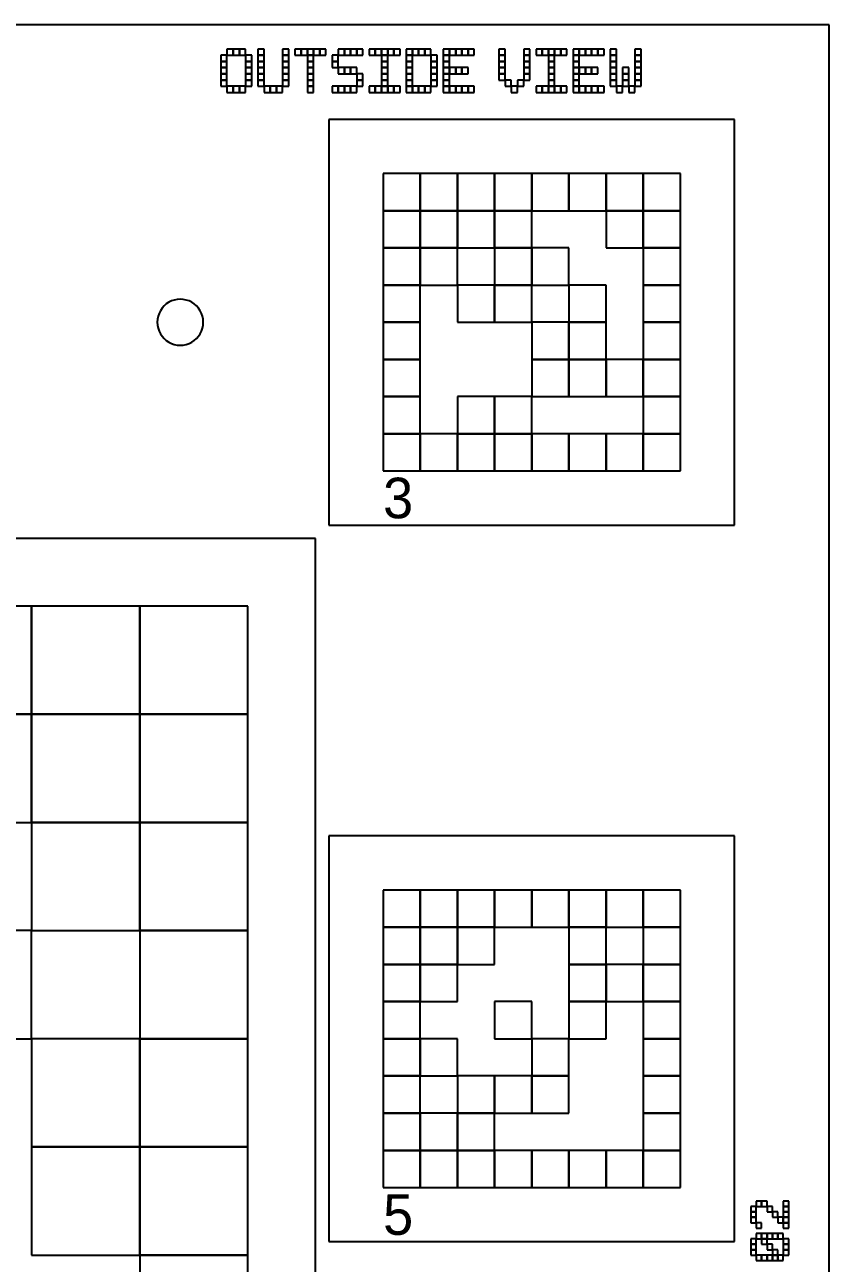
# Model space of a CAD drawing. Extents: x 0 to 150, y -8 to 159.
# Drawn here: x 90.5 to 150, y 58.4 to 150 of the extents above; entities that cross this region are included whole.
import ezdxf

# ---------------------------------------------------------------- set-up
doc = ezdxf.new("R2010")
doc.units = 0
for name, color, linetype in [('BLACK_POCKET', 7, 'CONTINUOUS'), ('BOARD_TEXT', 2, 'CONTINUOUS'), ('CUT', 1, 'CONTINUOUS'), ('LABEL', 3, 'CONTINUOUS'), ('MOUNT_HOLE', 5, 'CONTINUOUS'), ('QUIET_ZONE', 4, 'CONTINUOUS'), ('TAG_BOUNDARY', 8, 'CONTINUOUS')]:
    doc.layers.add(name, color=color, linetype=linetype)

msp = doc.modelspace()

# ---------------------------------------------------------------- linework, layer by layer
at = {"layer": 'BLACK_POCKET'}
for p, q in [((119.75, 139), (117, 139)), ((117, 139), (117, 136.25)), ((119.75, 136.25), (119.75, 139)), ((122.5, 139), (119.75, 139)), ((119.75, 139), (119.75, 136.25)), ((122.5, 136.25), (122.5, 139)), ((125.25, 139), (122.5, 139)), ((122.5, 139), (122.5, 136.25)), ((125.25, 136.25), (125.25, 139)), ((128, 139), (125.25, 139)), ((125.25, 139), (125.25, 136.25)), ((128, 136.25), (128, 139)), ((130.75, 139), (128, 139)), ((128, 139), (128, 136.25)), ((130.75, 136.25), (130.75, 139)), ((133.5, 139), (130.75, 139)), ((130.75, 139), (130.75, 136.25)), ((133.5, 136.25), (133.5, 139)), ((136.25, 139), (133.5, 139)), ((133.5, 139), (133.5, 136.25)), ((136.25, 136.25), (136.25, 139)), ((139, 139), (136.25, 139)), ((136.25, 139), (136.25, 136.25)), ((139, 136.25), (139, 139)), ((117, 136.25), (119.75, 136.25)), ((119.75, 136.25), (117, 136.25)), ((117, 136.25), (117, 133.5)), ((119.75, 136.25), (122.5, 136.25)), ((119.75, 133.5), (119.75, 136.25)), ((122.5, 136.25), (119.75, 136.25)), ((119.75, 136.25), (119.75, 133.5)), ((122.5, 136.25), (125.25, 136.25)), ((122.5, 133.5), (122.5, 136.25)), ((125.25, 136.25), (122.5, 136.25)), ((122.5, 136.25), (122.5, 133.5)), ((125.25, 136.25), (128, 136.25)), ((125.25, 133.5), (125.25, 136.25)), ((128, 136.25), (125.25, 136.25)), ((125.25, 136.25), (125.25, 133.5)), ((128, 136.25), (130.75, 136.25)), ((128, 133.5), (128, 136.25)), ((130.75, 136.25), (133.5, 136.25)), ((133.5, 136.25), (136.25, 136.25)), ((136.25, 136.25), (133.5, 136.25)), ((133.5, 136.25), (133.5, 133.5)), ((136.25, 136.25), (139, 136.25)), ((136.25, 133.5), (136.25, 136.25)), ((139, 136.25), (136.25, 136.25)), ((136.25, 136.25), (136.25, 133.5)), ((139, 133.5), (139, 136.25)), ((117, 133.5), (119.75, 133.5)), ((119.75, 133.5), (117, 133.5)), ((117, 133.5), (117, 130.75)), ((119.75, 133.5), (122.5, 133.5)), ((119.75, 130.75), (119.75, 133.5)), ((122.5, 133.5), (119.75, 133.5)), ((119.75, 133.5), (119.75, 130.75)), ((122.5, 133.5), (125.25, 133.5)), ((122.5, 130.75), (122.5, 133.5)), ((125.25, 133.5), (128, 133.5)), ((128, 133.5), (125.25, 133.5)), ((125.25, 133.5), (125.25, 130.75)), ((128, 130.75), (128, 133.5)), ((130.75, 133.5), (128, 133.5)), ((128, 133.5), (128, 130.75)), ((130.75, 130.75), (130.75, 133.5)), ((133.5, 133.5), (136.25, 133.5)), ((136.25, 133.5), (139, 133.5)), ((139, 133.5), (136.25, 133.5)), ((136.25, 133.5), (136.25, 130.75)), ((139, 130.75), (139, 133.5)), ((117, 130.75), (119.75, 130.75)), ((119.75, 130.75), (117, 130.75)), ((117, 130.75), (117, 128)), ((119.75, 130.75), (122.5, 130.75)), ((119.75, 128), (119.75, 130.75)), ((125.25, 130.75), (122.5, 130.75)), ((122.5, 130.75), (122.5, 128)), ((125.25, 130.75), (128, 130.75)), ((125.25, 128), (125.25, 130.75)), ((128, 130.75), (125.25, 130.75)), ((125.25, 130.75), (125.25, 128)), ((128, 130.75), (130.75, 130.75)), ((128, 128), (128, 130.75)), ((133.5, 130.75), (130.75, 130.75)), ((130.75, 130.75), (130.75, 128)), ((133.5, 128), (133.5, 130.75)), ((136.25, 130.75), (139, 130.75)), ((139, 130.75), (136.25, 130.75)), ((136.25, 130.75), (136.25, 128)), ((139, 128), (139, 130.75)), ((117, 128), (119.75, 128)), ((119.75, 128), (117, 128)), ((117, 128), (117, 125.25)), ((119.75, 125.25), (119.75, 128)), ((122.5, 128), (125.25, 128)), ((125.25, 128), (128, 128)), ((130.75, 128), (128, 128)), ((128, 128), (128, 125.25)), ((130.75, 128), (133.5, 128)), ((130.75, 125.25), (130.75, 128)), ((133.5, 128), (130.75, 128)), ((130.75, 128), (130.75, 125.25)), ((133.5, 125.25), (133.5, 128)), ((136.25, 128), (139, 128)), ((139, 128), (136.25, 128)), ((136.25, 128), (136.25, 125.25)), ((139, 125.25), (139, 128)), ((117, 125.25), (119.75, 125.25)), ((119.75, 125.25), (117, 125.25)), ((117, 125.25), (117, 122.5)), ((119.75, 122.5), (119.75, 125.25)), ((128, 125.25), (130.75, 125.25)), ((130.75, 125.25), (128, 125.25)), ((128, 125.25), (128, 122.5)), ((130.75, 125.25), (133.5, 125.25)), ((130.75, 122.5), (130.75, 125.25)), ((133.5, 125.25), (130.75, 125.25)), ((130.75, 125.25), (130.75, 122.5)), ((133.5, 122.5), (133.5, 125.25)), ((136.25, 125.25), (133.5, 125.25)), ((133.5, 125.25), (133.5, 122.5)), ((136.25, 125.25), (139, 125.25)), ((136.25, 122.5), (136.25, 125.25)), ((139, 125.25), (136.25, 125.25)), ((136.25, 125.25), (136.25, 122.5)), ((139, 122.5), (139, 125.25)), ((117, 122.5), (119.75, 122.5)), ((119.75, 122.5), (117, 122.5)), ((117, 122.5), (117, 119.75)), ((119.75, 119.75), (119.75, 122.5)), ((125.25, 122.5), (122.5, 122.5)), ((122.5, 122.5), (122.5, 119.75)), ((125.25, 119.75), (125.25, 122.5)), ((128, 122.5), (125.25, 122.5)), ((125.25, 122.5), (125.25, 119.75)), ((128, 122.5), (130.75, 122.5)), ((128, 119.75), (128, 122.5)), ((130.75, 122.5), (133.5, 122.5)), ((133.5, 122.5), (136.25, 122.5)), ((136.25, 122.5), (139, 122.5)), ((139, 122.5), (136.25, 122.5)), ((136.25, 122.5), (136.25, 119.75)), ((139, 119.75), (139, 122.5)), ((117, 119.75), (119.75, 119.75)), ((119.75, 119.75), (117, 119.75)), ((117, 119.75), (117, 117)), ((119.75, 117), (119.75, 119.75)), ((122.5, 119.75), (119.75, 119.75)), ((119.75, 119.75), (119.75, 117)), ((122.5, 119.75), (125.25, 119.75)), ((122.5, 117), (122.5, 119.75)), ((125.25, 119.75), (122.5, 119.75)), ((122.5, 119.75), (122.5, 117)), ((125.25, 119.75), (128, 119.75)), ((125.25, 117), (125.25, 119.75)), ((128, 119.75), (125.25, 119.75)), ((125.25, 119.75), (125.25, 117)), ((128, 117), (128, 119.75)), ((130.75, 119.75), (128, 119.75)), ((128, 119.75), (128, 117)), ((130.75, 117), (130.75, 119.75)), ((133.5, 119.75), (130.75, 119.75)), ((130.75, 119.75), (130.75, 117)), ((133.5, 117), (133.5, 119.75)), ((136.25, 119.75), (133.5, 119.75)), ((133.5, 119.75), (133.5, 117)), ((136.25, 119.75), (139, 119.75)), ((136.25, 117), (136.25, 119.75)), ((139, 119.75), (136.25, 119.75)), ((136.25, 119.75), (136.25, 117)), ((139, 117), (139, 119.75)), ((117, 117), (119.75, 117)), ((119.75, 117), (122.5, 117)), ((122.5, 117), (125.25, 117)), ((125.25, 117), (128, 117)), ((128, 117), (130.75, 117)), ((130.75, 117), (133.5, 117)), ((133.5, 117), (136.25, 117)), ((136.25, 117), (139, 117)), ((91, 107), (83, 107)), ((91, 99), (91, 107)), ((99, 107), (91, 107)), ((91, 107), (91, 99)), ((99, 99), (99, 107)), ((107, 107), (99, 107)), ((99, 107), (99, 99)), ((107, 99), (107, 107)), ((83, 99), (91, 99)), ((91, 99), (83, 99)), ((91, 99), (99, 99)), ((91, 91), (91, 99)), ((99, 99), (91, 99)), ((91, 99), (91, 91)), ((99, 99), (107, 99)), ((99, 91), (99, 99)), ((107, 99), (99, 99)), ((99, 99), (99, 91)), ((107, 91), (107, 99)), ((83, 91), (91, 91)), ((91, 91), (99, 91)), ((99, 91), (91, 91)), ((91, 91), (91, 83)), ((99, 91), (107, 91)), ((99, 83), (99, 91)), ((107, 91), (99, 91)), ((99, 91), (99, 83)), ((107, 83), (107, 91)), ((119.75, 86), (117, 86)), ((117, 86), (117, 83.25)), ((119.75, 83.25), (119.75, 86)), ((122.5, 86), (119.75, 86)), ((119.75, 86), (119.75, 83.25)), ((122.5, 83.25), (122.5, 86)), ((125.25, 86), (122.5, 86)), ((122.5, 86), (122.5, 83.25)), ((125.25, 83.25), (125.25, 86)), ((128, 86), (125.25, 86)), ((125.25, 86), (125.25, 83.25)), ((128, 83.25), (128, 86)), ((130.75, 86), (128, 86)), ((128, 86), (128, 83.25)), ((130.75, 83.25), (130.75, 86)), ((133.5, 86), (130.75, 86)), ((130.75, 86), (130.75, 83.25)), ((133.5, 83.25), (133.5, 86)), ((136.25, 86), (133.5, 86)), ((133.5, 86), (133.5, 83.25)), ((136.25, 83.25), (136.25, 86)), ((139, 86), (136.25, 86)), ((136.25, 86), (136.25, 83.25)), ((139, 83.25), (139, 86)), ((91, 83), (83, 83)), ((91, 83), (99, 83)), ((91, 75), (91, 83)), ((99, 83), (107, 83)), ((107, 83), (99, 83)), ((99, 83), (99, 75)), ((107, 75), (107, 83)), ((117, 83.25), (119.75, 83.25)), ((119.75, 83.25), (117, 83.25)), ((117, 83.25), (117, 80.5)), ((119.75, 83.25), (122.5, 83.25)), ((119.75, 80.5), (119.75, 83.25)), ((122.5, 83.25), (119.75, 83.25)), ((119.75, 83.25), (119.75, 80.5)), ((122.5, 83.25), (125.25, 83.25)), ((122.5, 80.5), (122.5, 83.25)), ((125.25, 83.25), (122.5, 83.25)), ((122.5, 83.25), (122.5, 80.5)), ((125.25, 83.25), (128, 83.25)), ((125.25, 80.5), (125.25, 83.25)), ((128, 83.25), (130.75, 83.25)), ((130.75, 83.25), (133.5, 83.25)), ((133.5, 83.25), (130.75, 83.25)), ((130.75, 83.25), (130.75, 80.5)), ((133.5, 83.25), (136.25, 83.25)), ((133.5, 80.5), (133.5, 83.25)), ((136.25, 83.25), (139, 83.25)), ((139, 83.25), (136.25, 83.25)), ((136.25, 83.25), (136.25, 80.5)), ((139, 80.5), (139, 83.25)), ((117, 80.5), (119.75, 80.5)), ((119.75, 80.5), (117, 80.5)), ((117, 80.5), (117, 77.75)), ((119.75, 80.5), (122.5, 80.5)), ((119.75, 77.75), (119.75, 80.5)), ((122.5, 80.5), (119.75, 80.5)), ((119.75, 80.5), (119.75, 77.75)), ((122.5, 80.5), (125.25, 80.5)), ((122.5, 77.75), (122.5, 80.5)), ((130.75, 80.5), (133.5, 80.5)), ((133.5, 80.5), (130.75, 80.5)), ((130.75, 80.5), (130.75, 77.75)), ((133.5, 77.75), (133.5, 80.5)), ((136.25, 80.5), (133.5, 80.5)), ((133.5, 80.5), (133.5, 77.75)), ((136.25, 80.5), (139, 80.5)), ((136.25, 77.75), (136.25, 80.5)), ((139, 80.5), (136.25, 80.5)), ((136.25, 80.5), (136.25, 77.75)), ((139, 77.75), (139, 80.5)), ((117, 77.75), (119.75, 77.75)), ((119.75, 77.75), (117, 77.75)), ((117, 77.75), (117, 75)), ((119.75, 77.75), (122.5, 77.75)), ((119.75, 75), (119.75, 77.75)), ((128, 77.75), (125.25, 77.75)), ((125.25, 77.75), (125.25, 75)), ((128, 75), (128, 77.75)), ((130.75, 77.75), (133.5, 77.75)), ((133.5, 77.75), (130.75, 77.75)), ((130.75, 77.75), (130.75, 75)), ((133.5, 77.75), (136.25, 77.75)), ((133.5, 75), (133.5, 77.75)), ((136.25, 77.75), (139, 77.75)), ((139, 77.75), (136.25, 77.75)), ((136.25, 77.75), (136.25, 75)), ((139, 75), (139, 77.75)), ((83, 75), (91, 75)), ((99, 75), (91, 75)), ((91, 75), (91, 67)), ((99, 75), (107, 75)), ((99, 67), (99, 75)), ((107, 75), (99, 75)), ((99, 75), (99, 67)), ((107, 67), (107, 75)), ((117, 75), (119.75, 75)), ((119.75, 75), (117, 75)), ((117, 75), (117, 72.25)), ((119.75, 72.25), (119.75, 75)), ((122.5, 75), (119.75, 75)), ((119.75, 75), (119.75, 72.25)), ((122.5, 72.25), (122.5, 75)), ((125.25, 75), (128, 75)), ((130.75, 75), (128, 75)), ((128, 75), (128, 72.25)), ((130.75, 75), (133.5, 75)), ((130.75, 72.25), (130.75, 75)), ((136.25, 75), (139, 75)), ((139, 75), (136.25, 75)), ((136.25, 75), (136.25, 72.25)), ((139, 72.25), (139, 75)), ((117, 72.25), (119.75, 72.25)), ((119.75, 72.25), (117, 72.25)), ((117, 72.25), (117, 69.5)), ((119.75, 72.25), (122.5, 72.25)), ((119.75, 69.5), (119.75, 72.25)), ((125.25, 72.25), (122.5, 72.25)), ((122.5, 72.25), (122.5, 69.5)), ((125.25, 69.5), (125.25, 72.25)), ((128, 72.25), (125.25, 72.25)), ((125.25, 72.25), (125.25, 69.5)), ((128, 72.25), (130.75, 72.25)), ((128, 69.5), (128, 72.25)), ((130.75, 72.25), (128, 72.25)), ((128, 72.25), (128, 69.5)), ((130.75, 69.5), (130.75, 72.25)), ((136.25, 72.25), (139, 72.25)), ((139, 72.25), (136.25, 72.25)), ((136.25, 72.25), (136.25, 69.5)), ((139, 69.5), (139, 72.25)), ((117, 69.5), (119.75, 69.5)), ((119.75, 69.5), (117, 69.5)), ((117, 69.5), (117, 66.75)), ((119.75, 66.75), (119.75, 69.5)), ((122.5, 69.5), (119.75, 69.5)), ((119.75, 69.5), (119.75, 66.75)), ((122.5, 69.5), (125.25, 69.5)), ((122.5, 66.75), (122.5, 69.5)), ((125.25, 69.5), (122.5, 69.5)), ((122.5, 69.5), (122.5, 66.75)), ((125.25, 69.5), (128, 69.5)), ((125.25, 66.75), (125.25, 69.5)), ((128, 69.5), (130.75, 69.5)), ((136.25, 69.5), (139, 69.5)), ((139, 69.5), (136.25, 69.5)), ((136.25, 69.5), (136.25, 66.75)), ((139, 66.75), (139, 69.5)), ((91, 67), (99, 67)), ((99, 67), (91, 67)), ((91, 67), (91, 59)), ((99, 67), (107, 67)), ((99, 59), (99, 67)), ((107, 67), (99, 67)), ((99, 67), (99, 59)), ((107, 59), (107, 67)), ((117, 66.75), (119.75, 66.75)), ((119.75, 66.75), (117, 66.75)), ((117, 66.75), (117, 64)), ((119.75, 66.75), (122.5, 66.75)), ((119.75, 64), (119.75, 66.75)), ((122.5, 66.75), (119.75, 66.75)), ((119.75, 66.75), (119.75, 64)), ((122.5, 66.75), (125.25, 66.75)), ((122.5, 64), (122.5, 66.75)), ((125.25, 66.75), (122.5, 66.75)), ((122.5, 66.75), (122.5, 64)), ((125.25, 64), (125.25, 66.75)), ((128, 66.75), (125.25, 66.75)), ((125.25, 66.75), (125.25, 64)), ((128, 64), (128, 66.75)), ((130.75, 66.75), (128, 66.75)), ((128, 66.75), (128, 64)), ((130.75, 64), (130.75, 66.75)), ((133.5, 66.75), (130.75, 66.75)), ((130.75, 66.75), (130.75, 64)), ((133.5, 64), (133.5, 66.75)), ((136.25, 66.75), (133.5, 66.75)), ((133.5, 66.75), (133.5, 64)), ((136.25, 66.75), (139, 66.75)), ((136.25, 64), (136.25, 66.75)), ((139, 66.75), (136.25, 66.75)), ((136.25, 66.75), (136.25, 64)), ((139, 64), (139, 66.75)), ((117, 64), (119.75, 64)), ((119.75, 64), (122.5, 64)), ((122.5, 64), (125.25, 64)), ((125.25, 64), (128, 64)), ((128, 64), (130.75, 64)), ((130.75, 64), (133.5, 64)), ((133.5, 64), (136.25, 64)), ((136.25, 64), (139, 64)), ((91, 59), (99, 59)), ((99, 59), (107, 59)), ((107, 59), (99, 59)), ((99, 59), (99, 51)), ((107, 51), (107, 59))]:
    msp.add_line(p, q, dxfattribs=at)
at = {"layer": 'BOARD_TEXT'}
for p, q in [((105.457143, 147.742857), (105, 147.742857)), ((105, 147.742857), (105, 147.285714)), ((105.914286, 148.2), (105.457143, 148.2)), ((105.457143, 148.2), (105.457143, 147.742857)), ((105.457143, 147.742857), (105.914286, 147.742857)), ((105.457143, 147.285714), (105.457143, 147.742857)), ((105.914286, 147.742857), (105.914286, 148.2)), ((106.371429, 148.2), (105.914286, 148.2)), ((105.914286, 148.2), (105.914286, 147.742857)), ((105.914286, 147.742857), (106.371429, 147.742857)), ((106.371429, 147.742857), (106.371429, 148.2)), ((106.828571, 148.2), (106.371429, 148.2)), ((106.371429, 148.2), (106.371429, 147.742857)), ((106.371429, 147.742857), (106.828571, 147.742857)), ((106.828571, 147.742857), (106.828571, 148.2)), ((107.285714, 147.742857), (106.828571, 147.742857)), ((106.828571, 147.742857), (106.828571, 147.285714)), ((107.285714, 147.285714), (107.285714, 147.742857)), ((108.2, 148.2), (107.742857, 148.2)), ((107.742857, 148.2), (107.742857, 147.742857)), ((107.742857, 147.742857), (108.2, 147.742857)), ((108.2, 147.742857), (107.742857, 147.742857)), ((107.742857, 147.742857), (107.742857, 147.285714)), ((108.2, 147.742857), (108.2, 148.2)), ((108.2, 147.285714), (108.2, 147.742857)), ((110.028571, 148.2), (109.571429, 148.2)), ((109.571429, 148.2), (109.571429, 147.742857)), ((109.571429, 147.742857), (110.028571, 147.742857)), ((110.028571, 147.742857), (109.571429, 147.742857)), ((109.571429, 147.742857), (109.571429, 147.285714)), ((110.028571, 147.742857), (110.028571, 148.2)), ((110.028571, 147.285714), (110.028571, 147.742857)), ((110.942857, 148.2), (110.485714, 148.2)), ((110.485714, 148.2), (110.485714, 147.742857)), ((110.485714, 147.742857), (110.942857, 147.742857)), ((110.942857, 147.742857), (110.942857, 148.2)), ((111.4, 148.2), (110.942857, 148.2)), ((110.942857, 148.2), (110.942857, 147.742857)), ((110.942857, 147.742857), (111.4, 147.742857)), ((111.4, 147.742857), (111.4, 148.2)), ((111.857143, 148.2), (111.4, 148.2)), ((111.4, 148.2), (111.4, 147.742857)), ((111.4, 147.742857), (111.857143, 147.742857)), ((111.857143, 147.742857), (111.4, 147.742857)), ((111.4, 147.742857), (111.4, 147.285714)), ((111.857143, 147.742857), (111.857143, 148.2)), ((112.314286, 148.2), (111.857143, 148.2)), ((111.857143, 148.2), (111.857143, 147.742857)), ((111.857143, 147.742857), (112.314286, 147.742857)), ((111.857143, 147.285714), (111.857143, 147.742857)), ((112.314286, 147.742857), (112.314286, 148.2)), ((112.771429, 148.2), (112.314286, 148.2)), ((112.314286, 148.2), (112.314286, 147.742857)), ((112.314286, 147.742857), (112.771429, 147.742857)), ((112.771429, 147.742857), (112.771429, 148.2)), ((113.685714, 147.742857), (113.228571, 147.742857)), ((113.228571, 147.742857), (113.228571, 147.285714)), ((114.142857, 148.2), (113.685714, 148.2)), ((113.685714, 148.2), (113.685714, 147.742857)), ((113.685714, 147.742857), (114.142857, 147.742857)), ((113.685714, 147.285714), (113.685714, 147.742857)), ((114.142857, 147.742857), (114.142857, 148.2)), ((114.6, 148.2), (114.142857, 148.2)), ((114.142857, 148.2), (114.142857, 147.742857)), ((114.142857, 147.742857), (114.6, 147.742857)), ((114.6, 147.742857), (114.6, 148.2)), ((115.057143, 148.2), (114.6, 148.2)), ((114.6, 148.2), (114.6, 147.742857)), ((114.6, 147.742857), (115.057143, 147.742857)), ((115.057143, 147.742857), (115.057143, 148.2)), ((115.514286, 148.2), (115.057143, 148.2)), ((115.057143, 148.2), (115.057143, 147.742857)), ((115.057143, 147.742857), (115.514286, 147.742857)), ((115.514286, 147.742857), (115.514286, 148.2)), ((116.428571, 148.2), (115.971429, 148.2)), ((115.971429, 148.2), (115.971429, 147.742857)), ((115.971429, 147.742857), (116.428571, 147.742857)), ((116.428571, 147.742857), (116.428571, 148.2)), ((116.885714, 148.2), (116.428571, 148.2)), ((116.428571, 148.2), (116.428571, 147.742857)), ((116.428571, 147.742857), (116.885714, 147.742857)), ((116.885714, 147.742857), (116.885714, 148.2)), ((117.342857, 148.2), (116.885714, 148.2)), ((116.885714, 148.2), (116.885714, 147.742857)), ((116.885714, 147.742857), (117.342857, 147.742857)), ((117.342857, 147.742857), (116.885714, 147.742857)), ((116.885714, 147.742857), (116.885714, 147.285714)), ((117.342857, 147.742857), (117.342857, 148.2)), ((117.8, 148.2), (117.342857, 148.2)), ((117.342857, 148.2), (117.342857, 147.742857)), ((117.342857, 147.742857), (117.8, 147.742857)), ((117.342857, 147.285714), (117.342857, 147.742857)), ((117.8, 147.742857), (117.8, 148.2)), ((118.257143, 148.2), (117.8, 148.2)), ((117.8, 148.2), (117.8, 147.742857)), ((117.8, 147.742857), (118.257143, 147.742857)), ((118.257143, 147.742857), (118.257143, 148.2)), ((119.171429, 148.2), (118.714286, 148.2)), ((118.714286, 148.2), (118.714286, 147.742857)), ((118.714286, 147.742857), (119.171429, 147.742857)), ((119.171429, 147.742857), (118.714286, 147.742857)), ((118.714286, 147.742857), (118.714286, 147.285714)), ((119.171429, 147.742857), (119.171429, 148.2)), ((119.628571, 148.2), (119.171429, 148.2)), ((119.171429, 148.2), (119.171429, 147.742857)), ((119.171429, 147.742857), (119.628571, 147.742857)), ((119.171429, 147.285714), (119.171429, 147.742857)), ((119.628571, 147.742857), (119.628571, 148.2)), ((120.085714, 148.2), (119.628571, 148.2)), ((119.628571, 148.2), (119.628571, 147.742857)), ((119.628571, 147.742857), (120.085714, 147.742857)), ((120.085714, 147.742857), (120.085714, 148.2)), ((120.542857, 148.2), (120.085714, 148.2)), ((120.085714, 148.2), (120.085714, 147.742857)), ((120.085714, 147.742857), (120.542857, 147.742857)), ((120.542857, 147.742857), (120.542857, 148.2)), ((121, 147.742857), (120.542857, 147.742857)), ((120.542857, 147.742857), (120.542857, 147.285714)), ((121, 147.285714), (121, 147.742857)), ((121.914286, 148.2), (121.457143, 148.2)), ((121.457143, 148.2), (121.457143, 147.742857)), ((121.457143, 147.742857), (121.914286, 147.742857)), ((121.914286, 147.742857), (121.457143, 147.742857)), ((121.457143, 147.742857), (121.457143, 147.285714)), ((121.914286, 147.742857), (121.914286, 148.2)), ((122.371429, 148.2), (121.914286, 148.2)), ((121.914286, 148.2), (121.914286, 147.742857)), ((121.914286, 147.742857), (122.371429, 147.742857)), ((121.914286, 147.285714), (121.914286, 147.742857)), ((122.371429, 147.742857), (122.371429, 148.2)), ((122.828571, 148.2), (122.371429, 148.2)), ((122.371429, 148.2), (122.371429, 147.742857)), ((122.371429, 147.742857), (122.828571, 147.742857)), ((122.828571, 147.742857), (122.828571, 148.2)), ((123.285714, 148.2), (122.828571, 148.2)), ((122.828571, 148.2), (122.828571, 147.742857)), ((122.828571, 147.742857), (123.285714, 147.742857)), ((123.285714, 147.742857), (123.285714, 148.2)), ((123.742857, 148.2), (123.285714, 148.2)), ((123.285714, 148.2), (123.285714, 147.742857)), ((123.285714, 147.742857), (123.742857, 147.742857)), ((123.742857, 147.742857), (123.742857, 148.2)), ((126.028571, 148.2), (125.571429, 148.2)), ((125.571429, 148.2), (125.571429, 147.742857)), ((125.571429, 147.742857), (126.028571, 147.742857)), ((126.028571, 147.742857), (125.571429, 147.742857)), ((125.571429, 147.742857), (125.571429, 147.285714)), ((126.028571, 147.742857), (126.028571, 148.2)), ((126.028571, 147.285714), (126.028571, 147.742857)), ((127.857143, 148.2), (127.4, 148.2)), ((127.4, 148.2), (127.4, 147.742857)), ((127.4, 147.742857), (127.857143, 147.742857)), ((127.857143, 147.742857), (127.4, 147.742857)), ((127.4, 147.742857), (127.4, 147.285714)), ((127.857143, 147.742857), (127.857143, 148.2)), ((127.857143, 147.285714), (127.857143, 147.742857)), ((128.771429, 148.2), (128.314286, 148.2)), ((128.314286, 148.2), (128.314286, 147.742857)), ((128.314286, 147.742857), (128.771429, 147.742857)), ((128.771429, 147.742857), (128.771429, 148.2)), ((129.228571, 148.2), (128.771429, 148.2)), ((128.771429, 148.2), (128.771429, 147.742857)), ((128.771429, 147.742857), (129.228571, 147.742857)), ((129.228571, 147.742857), (129.228571, 148.2)), ((129.685714, 148.2), (129.228571, 148.2)), ((129.228571, 148.2), (129.228571, 147.742857)), ((129.228571, 147.742857), (129.685714, 147.742857)), ((129.685714, 147.742857), (129.228571, 147.742857)), ((129.228571, 147.742857), (129.228571, 147.285714)), ((129.685714, 147.742857), (129.685714, 148.2)), ((130.142857, 148.2), (129.685714, 148.2)), ((129.685714, 148.2), (129.685714, 147.742857)), ((129.685714, 147.742857), (130.142857, 147.742857)), ((129.685714, 147.285714), (129.685714, 147.742857)), ((130.142857, 147.742857), (130.142857, 148.2)), ((130.6, 148.2), (130.142857, 148.2)), ((130.142857, 148.2), (130.142857, 147.742857)), ((130.142857, 147.742857), (130.6, 147.742857)), ((130.6, 147.742857), (130.6, 148.2)), ((131.514286, 148.2), (131.057143, 148.2)), ((131.057143, 148.2), (131.057143, 147.742857)), ((131.057143, 147.742857), (131.514286, 147.742857)), ((131.514286, 147.742857), (131.057143, 147.742857)), ((131.057143, 147.742857), (131.057143, 147.285714)), ((131.514286, 147.742857), (131.514286, 148.2)), ((131.971429, 148.2), (131.514286, 148.2)), ((131.514286, 148.2), (131.514286, 147.742857)), ((131.514286, 147.742857), (131.971429, 147.742857)), ((131.514286, 147.285714), (131.514286, 147.742857)), ((131.971429, 147.742857), (131.971429, 148.2)), ((132.428571, 148.2), (131.971429, 148.2)), ((131.971429, 148.2), (131.971429, 147.742857)), ((131.971429, 147.742857), (132.428571, 147.742857)), ((132.428571, 147.742857), (132.428571, 148.2)), ((132.885714, 148.2), (132.428571, 148.2)), ((132.428571, 148.2), (132.428571, 147.742857)), ((132.428571, 147.742857), (132.885714, 147.742857)), ((132.885714, 147.742857), (132.885714, 148.2)), ((133.342857, 148.2), (132.885714, 148.2)), ((132.885714, 148.2), (132.885714, 147.742857)), ((132.885714, 147.742857), (133.342857, 147.742857)), ((133.342857, 147.742857), (133.342857, 148.2)), ((134.257143, 148.2), (133.8, 148.2)), ((133.8, 148.2), (133.8, 147.742857)), ((133.8, 147.742857), (134.257143, 147.742857)), ((134.257143, 147.742857), (133.8, 147.742857)), ((133.8, 147.742857), (133.8, 147.285714)), ((134.257143, 147.742857), (134.257143, 148.2)), ((134.257143, 147.285714), (134.257143, 147.742857)), ((136.085714, 148.2), (135.628571, 148.2)), ((135.628571, 148.2), (135.628571, 147.742857)), ((135.628571, 147.742857), (136.085714, 147.742857)), ((136.085714, 147.742857), (135.628571, 147.742857)), ((135.628571, 147.742857), (135.628571, 147.285714)), ((136.085714, 147.742857), (136.085714, 148.2)), ((136.085714, 147.285714), (136.085714, 147.742857)), ((105, 147.285714), (105.457143, 147.285714)), ((105.457143, 147.285714), (105, 147.285714)), ((105, 147.285714), (105, 146.828571)), ((105, 146.828571), (105.457143, 146.828571)), ((105.457143, 146.828571), (105, 146.828571)), ((105, 146.828571), (105, 146.371429)), ((105.457143, 146.828571), (105.457143, 147.285714)), ((105.457143, 146.371429), (105.457143, 146.828571)), ((106.828571, 147.285714), (107.285714, 147.285714)), ((107.285714, 147.285714), (106.828571, 147.285714)), ((106.828571, 147.285714), (106.828571, 146.828571)), ((106.828571, 146.828571), (107.285714, 146.828571)), ((107.285714, 146.828571), (106.828571, 146.828571)), ((106.828571, 146.828571), (106.828571, 146.371429)), ((107.285714, 146.828571), (107.285714, 147.285714)), ((107.285714, 146.371429), (107.285714, 146.828571)), ((107.742857, 147.285714), (108.2, 147.285714)), ((108.2, 147.285714), (107.742857, 147.285714)), ((107.742857, 147.285714), (107.742857, 146.828571)), ((107.742857, 146.828571), (108.2, 146.828571)), ((108.2, 146.828571), (107.742857, 146.828571)), ((107.742857, 146.828571), (107.742857, 146.371429)), ((108.2, 146.828571), (108.2, 147.285714)), ((108.2, 146.371429), (108.2, 146.828571)), ((109.571429, 147.285714), (110.028571, 147.285714)), ((110.028571, 147.285714), (109.571429, 147.285714)), ((109.571429, 147.285714), (109.571429, 146.828571)), ((109.571429, 146.828571), (110.028571, 146.828571)), ((110.028571, 146.828571), (109.571429, 146.828571)), ((109.571429, 146.828571), (109.571429, 146.371429)), ((110.028571, 146.828571), (110.028571, 147.285714)), ((110.028571, 146.371429), (110.028571, 146.828571)), ((111.4, 147.285714), (111.857143, 147.285714)), ((111.857143, 147.285714), (111.4, 147.285714)), ((111.4, 147.285714), (111.4, 146.828571)), ((111.4, 146.828571), (111.857143, 146.828571)), ((111.857143, 146.828571), (111.4, 146.828571)), ((111.4, 146.828571), (111.4, 146.371429)), ((111.857143, 146.828571), (111.857143, 147.285714)), ((111.857143, 146.371429), (111.857143, 146.828571)), ((113.228571, 147.285714), (113.685714, 147.285714)), ((113.685714, 147.285714), (113.228571, 147.285714)), ((113.228571, 147.285714), (113.228571, 146.828571)), ((113.228571, 146.828571), (113.685714, 146.828571)), ((113.685714, 146.828571), (113.685714, 147.285714)), ((114.142857, 146.828571), (113.685714, 146.828571)), ((113.685714, 146.828571), (113.685714, 146.371429)), ((114.142857, 146.371429), (114.142857, 146.828571)), ((114.6, 146.828571), (114.142857, 146.828571)), ((114.142857, 146.828571), (114.142857, 146.371429)), ((114.6, 146.371429), (114.6, 146.828571)), ((115.057143, 146.828571), (114.6, 146.828571)), ((114.6, 146.828571), (114.6, 146.371429)), ((115.057143, 146.371429), (115.057143, 146.828571)), ((116.885714, 147.285714), (117.342857, 147.285714)), ((117.342857, 147.285714), (116.885714, 147.285714)), ((116.885714, 147.285714), (116.885714, 146.828571)), ((116.885714, 146.828571), (117.342857, 146.828571)), ((117.342857, 146.828571), (116.885714, 146.828571)), ((116.885714, 146.828571), (116.885714, 146.371429)), ((117.342857, 146.828571), (117.342857, 147.285714)), ((117.342857, 146.371429), (117.342857, 146.828571)), ((118.714286, 147.285714), (119.171429, 147.285714)), ((119.171429, 147.285714), (118.714286, 147.285714)), ((118.714286, 147.285714), (118.714286, 146.828571)), ((118.714286, 146.828571), (119.171429, 146.828571)), ((119.171429, 146.828571), (118.714286, 146.828571)), ((118.714286, 146.828571), (118.714286, 146.371429)), ((119.171429, 146.828571), (119.171429, 147.285714)), ((119.171429, 146.371429), (119.171429, 146.828571)), ((120.542857, 147.285714), (121, 147.285714)), ((121, 147.285714), (120.542857, 147.285714)), ((120.542857, 147.285714), (120.542857, 146.828571)), ((120.542857, 146.828571), (121, 146.828571)), ((121, 146.828571), (120.542857, 146.828571)), ((120.542857, 146.828571), (120.542857, 146.371429)), ((121, 146.828571), (121, 147.285714)), ((121, 146.371429), (121, 146.828571)), ((121.457143, 147.285714), (121.914286, 147.285714)), ((121.914286, 147.285714), (121.457143, 147.285714)), ((121.457143, 147.285714), (121.457143, 146.828571)), ((121.457143, 146.828571), (121.914286, 146.828571)), ((121.914286, 146.828571), (121.457143, 146.828571)), ((121.457143, 146.828571), (121.457143, 146.371429)), ((121.914286, 146.828571), (121.914286, 147.285714)), ((121.914286, 146.371429), (121.914286, 146.828571)), ((122.371429, 146.828571), (121.914286, 146.828571)), ((121.914286, 146.828571), (121.914286, 146.371429)), ((122.371429, 146.371429), (122.371429, 146.828571)), ((122.828571, 146.828571), (122.371429, 146.828571)), ((122.371429, 146.828571), (122.371429, 146.371429)), ((122.828571, 146.371429), (122.828571, 146.828571)), ((123.285714, 146.828571), (122.828571, 146.828571)), ((122.828571, 146.828571), (122.828571, 146.371429)), ((123.285714, 146.371429), (123.285714, 146.828571)), ((125.571429, 147.285714), (126.028571, 147.285714)), ((126.028571, 147.285714), (125.571429, 147.285714)), ((125.571429, 147.285714), (125.571429, 146.828571)), ((125.571429, 146.828571), (126.028571, 146.828571)), ((126.028571, 146.828571), (125.571429, 146.828571)), ((125.571429, 146.828571), (125.571429, 146.371429)), ((126.028571, 146.828571), (126.028571, 147.285714)), ((126.028571, 146.371429), (126.028571, 146.828571)), ((127.4, 147.285714), (127.857143, 147.285714)), ((127.857143, 147.285714), (127.4, 147.285714)), ((127.4, 147.285714), (127.4, 146.828571)), ((127.4, 146.828571), (127.857143, 146.828571)), ((127.857143, 146.828571), (127.4, 146.828571)), ((127.4, 146.828571), (127.4, 146.371429)), ((127.857143, 146.828571), (127.857143, 147.285714)), ((127.857143, 146.371429), (127.857143, 146.828571)), ((129.228571, 147.285714), (129.685714, 147.285714)), ((129.685714, 147.285714), (129.228571, 147.285714)), ((129.228571, 147.285714), (129.228571, 146.828571)), ((129.228571, 146.828571), (129.685714, 146.828571)), ((129.685714, 146.828571), (129.228571, 146.828571)), ((129.228571, 146.828571), (129.228571, 146.371429)), ((129.685714, 146.828571), (129.685714, 147.285714)), ((129.685714, 146.371429), (129.685714, 146.828571)), ((131.057143, 147.285714), (131.514286, 147.285714)), ((131.514286, 147.285714), (131.057143, 147.285714)), ((131.057143, 147.285714), (131.057143, 146.828571)), ((131.057143, 146.828571), (131.514286, 146.828571)), ((131.514286, 146.828571), (131.057143, 146.828571)), ((131.057143, 146.828571), (131.057143, 146.371429)), ((131.514286, 146.828571), (131.514286, 147.285714)), ((131.514286, 146.371429), (131.514286, 146.828571)), ((131.971429, 146.828571), (131.514286, 146.828571)), ((131.514286, 146.828571), (131.514286, 146.371429)), ((131.971429, 146.371429), (131.971429, 146.828571)), ((132.428571, 146.828571), (131.971429, 146.828571)), ((131.971429, 146.828571), (131.971429, 146.371429)), ((132.428571, 146.371429), (132.428571, 146.828571)), ((132.885714, 146.828571), (132.428571, 146.828571)), ((132.428571, 146.828571), (132.428571, 146.371429)), ((132.885714, 146.371429), (132.885714, 146.828571)), ((133.8, 147.285714), (134.257143, 147.285714)), ((134.257143, 147.285714), (133.8, 147.285714)), ((133.8, 147.285714), (133.8, 146.828571)), ((133.8, 146.828571), (134.257143, 146.828571)), ((134.257143, 146.828571), (133.8, 146.828571)), ((133.8, 146.828571), (133.8, 146.371429)), ((134.257143, 146.828571), (134.257143, 147.285714)), ((134.257143, 146.371429), (134.257143, 146.828571)), ((135.171429, 146.828571), (134.714286, 146.828571)), ((134.714286, 146.828571), (134.714286, 146.371429)), ((135.171429, 146.371429), (135.171429, 146.828571)), ((135.628571, 147.285714), (136.085714, 147.285714)), ((136.085714, 147.285714), (135.628571, 147.285714)), ((135.628571, 147.285714), (135.628571, 146.828571)), ((135.628571, 146.828571), (136.085714, 146.828571)), ((136.085714, 146.828571), (135.628571, 146.828571)), ((135.628571, 146.828571), (135.628571, 146.371429)), ((136.085714, 146.828571), (136.085714, 147.285714)), ((136.085714, 146.371429), (136.085714, 146.828571)), ((105, 146.371429), (105.457143, 146.371429)), ((105.457143, 146.371429), (105, 146.371429)), ((105, 146.371429), (105, 145.914286)), ((105, 145.914286), (105.457143, 145.914286)), ((105.457143, 145.914286), (105, 145.914286)), ((105, 145.914286), (105, 145.457143)), ((105.457143, 145.914286), (105.457143, 146.371429)), ((105.457143, 145.457143), (105.457143, 145.914286)), ((106.828571, 146.371429), (107.285714, 146.371429)), ((107.285714, 146.371429), (106.828571, 146.371429)), ((106.828571, 146.371429), (106.828571, 145.914286)), ((106.828571, 145.914286), (107.285714, 145.914286)), ((107.285714, 145.914286), (106.828571, 145.914286)), ((106.828571, 145.914286), (106.828571, 145.457143)), ((107.285714, 145.914286), (107.285714, 146.371429)), ((107.285714, 145.457143), (107.285714, 145.914286)), ((107.742857, 146.371429), (108.2, 146.371429)), ((108.2, 146.371429), (107.742857, 146.371429)), ((107.742857, 146.371429), (107.742857, 145.914286)), ((107.742857, 145.914286), (108.2, 145.914286)), ((108.2, 145.914286), (107.742857, 145.914286)), ((107.742857, 145.914286), (107.742857, 145.457143)), ((108.2, 145.914286), (108.2, 146.371429)), ((108.2, 145.457143), (108.2, 145.914286)), ((109.571429, 146.371429), (110.028571, 146.371429)), ((110.028571, 146.371429), (109.571429, 146.371429)), ((109.571429, 146.371429), (109.571429, 145.914286)), ((109.571429, 145.914286), (110.028571, 145.914286)), ((110.028571, 145.914286), (109.571429, 145.914286)), ((109.571429, 145.914286), (109.571429, 145.457143)), ((110.028571, 145.914286), (110.028571, 146.371429)), ((110.028571, 145.457143), (110.028571, 145.914286)), ((111.4, 146.371429), (111.857143, 146.371429)), ((111.857143, 146.371429), (111.4, 146.371429)), ((111.4, 146.371429), (111.4, 145.914286)), ((111.4, 145.914286), (111.857143, 145.914286)), ((111.857143, 145.914286), (111.4, 145.914286)), ((111.4, 145.914286), (111.4, 145.457143)), ((111.857143, 145.914286), (111.857143, 146.371429)), ((111.857143, 145.457143), (111.857143, 145.914286)), ((113.685714, 146.371429), (114.142857, 146.371429)), ((114.142857, 146.371429), (114.6, 146.371429)), ((114.6, 146.371429), (115.057143, 146.371429)), ((115.514286, 146.371429), (115.057143, 146.371429)), ((115.057143, 146.371429), (115.057143, 145.914286)), ((115.057143, 145.914286), (115.514286, 145.914286)), ((115.514286, 145.914286), (115.057143, 145.914286)), ((115.057143, 145.914286), (115.057143, 145.457143)), ((115.514286, 145.914286), (115.514286, 146.371429)), ((115.514286, 145.457143), (115.514286, 145.914286)), ((116.885714, 146.371429), (117.342857, 146.371429)), ((117.342857, 146.371429), (116.885714, 146.371429)), ((116.885714, 146.371429), (116.885714, 145.914286)), ((116.885714, 145.914286), (117.342857, 145.914286)), ((117.342857, 145.914286), (116.885714, 145.914286)), ((116.885714, 145.914286), (116.885714, 145.457143)), ((117.342857, 145.914286), (117.342857, 146.371429)), ((117.342857, 145.457143), (117.342857, 145.914286)), ((118.714286, 146.371429), (119.171429, 146.371429)), ((119.171429, 146.371429), (118.714286, 146.371429)), ((118.714286, 146.371429), (118.714286, 145.914286)), ((118.714286, 145.914286), (119.171429, 145.914286)), ((119.171429, 145.914286), (118.714286, 145.914286)), ((118.714286, 145.914286), (118.714286, 145.457143)), ((119.171429, 145.914286), (119.171429, 146.371429)), ((119.171429, 145.457143), (119.171429, 145.914286)), ((120.542857, 146.371429), (121, 146.371429)), ((121, 146.371429), (120.542857, 146.371429)), ((120.542857, 146.371429), (120.542857, 145.914286)), ((120.542857, 145.914286), (121, 145.914286)), ((121, 145.914286), (120.542857, 145.914286)), ((120.542857, 145.914286), (120.542857, 145.457143)), ((121, 145.914286), (121, 146.371429)), ((121, 145.457143), (121, 145.914286)), ((121.457143, 146.371429), (121.914286, 146.371429)), ((121.914286, 146.371429), (121.457143, 146.371429)), ((121.457143, 146.371429), (121.457143, 145.914286)), ((121.457143, 145.914286), (121.914286, 145.914286)), ((121.914286, 145.914286), (121.457143, 145.914286)), ((121.457143, 145.914286), (121.457143, 145.457143)), ((121.914286, 146.371429), (122.371429, 146.371429)), ((121.914286, 145.914286), (121.914286, 146.371429)), ((121.914286, 145.457143), (121.914286, 145.914286)), ((122.371429, 146.371429), (122.828571, 146.371429)), ((122.828571, 146.371429), (123.285714, 146.371429)), ((125.571429, 146.371429), (126.028571, 146.371429)), ((126.028571, 146.371429), (125.571429, 146.371429)), ((125.571429, 146.371429), (125.571429, 145.914286)), ((125.571429, 145.914286), (126.028571, 145.914286)), ((126.028571, 145.914286), (126.028571, 146.371429)), ((126.485714, 145.914286), (126.028571, 145.914286)), ((126.028571, 145.914286), (126.028571, 145.457143)), ((126.485714, 145.457143), (126.485714, 145.914286)), ((127.4, 145.914286), (126.942857, 145.914286)), ((126.942857, 145.914286), (126.942857, 145.457143)), ((127.4, 146.371429), (127.857143, 146.371429)), ((127.857143, 146.371429), (127.4, 146.371429)), ((127.4, 146.371429), (127.4, 145.914286)), ((127.4, 145.914286), (127.857143, 145.914286)), ((127.4, 145.457143), (127.4, 145.914286)), ((127.857143, 145.914286), (127.857143, 146.371429)), ((129.228571, 146.371429), (129.685714, 146.371429)), ((129.685714, 146.371429), (129.228571, 146.371429)), ((129.228571, 146.371429), (129.228571, 145.914286)), ((129.228571, 145.914286), (129.685714, 145.914286)), ((129.685714, 145.914286), (129.228571, 145.914286)), ((129.228571, 145.914286), (129.228571, 145.457143)), ((129.685714, 145.914286), (129.685714, 146.371429)), ((129.685714, 145.457143), (129.685714, 145.914286)), ((131.057143, 146.371429), (131.514286, 146.371429)), ((131.514286, 146.371429), (131.057143, 146.371429)), ((131.057143, 146.371429), (131.057143, 145.914286)), ((131.057143, 145.914286), (131.514286, 145.914286)), ((131.514286, 145.914286), (131.057143, 145.914286)), ((131.057143, 145.914286), (131.057143, 145.457143)), ((131.514286, 146.371429), (131.971429, 146.371429)), ((131.514286, 145.914286), (131.514286, 146.371429)), ((131.514286, 145.457143), (131.514286, 145.914286)), ((131.971429, 146.371429), (132.428571, 146.371429)), ((132.428571, 146.371429), (132.885714, 146.371429)), ((133.8, 146.371429), (134.257143, 146.371429)), ((134.257143, 146.371429), (133.8, 146.371429)), ((133.8, 146.371429), (133.8, 145.914286)), ((133.8, 145.914286), (134.257143, 145.914286)), ((134.257143, 145.914286), (133.8, 145.914286)), ((133.8, 145.914286), (133.8, 145.457143)), ((134.257143, 145.914286), (134.257143, 146.371429)), ((134.257143, 145.457143), (134.257143, 145.914286)), ((134.714286, 146.371429), (135.171429, 146.371429)), ((135.171429, 146.371429), (134.714286, 146.371429)), ((134.714286, 146.371429), (134.714286, 145.914286)), ((134.714286, 145.914286), (135.171429, 145.914286)), ((135.171429, 145.914286), (134.714286, 145.914286)), ((134.714286, 145.914286), (134.714286, 145.457143)), ((135.171429, 145.914286), (135.171429, 146.371429)), ((135.171429, 145.457143), (135.171429, 145.914286)), ((135.628571, 146.371429), (136.085714, 146.371429)), ((136.085714, 146.371429), (135.628571, 146.371429)), ((135.628571, 146.371429), (135.628571, 145.914286)), ((135.628571, 145.914286), (136.085714, 145.914286)), ((136.085714, 145.914286), (135.628571, 145.914286)), ((135.628571, 145.914286), (135.628571, 145.457143)), ((136.085714, 145.914286), (136.085714, 146.371429)), ((136.085714, 145.457143), (136.085714, 145.914286)), ((105, 145.457143), (105.457143, 145.457143)), ((105.914286, 145.457143), (105.457143, 145.457143)), ((105.457143, 145.457143), (105.457143, 145)), ((105.457143, 145), (105.914286, 145)), ((105.914286, 145), (105.914286, 145.457143)), ((106.371429, 145.457143), (105.914286, 145.457143)), ((105.914286, 145.457143), (105.914286, 145)), ((105.914286, 145), (106.371429, 145)), ((106.371429, 145), (106.371429, 145.457143)), ((106.828571, 145.457143), (106.371429, 145.457143)), ((106.371429, 145.457143), (106.371429, 145)), ((106.371429, 145), (106.828571, 145)), ((106.828571, 145.457143), (107.285714, 145.457143)), ((106.828571, 145), (106.828571, 145.457143)), ((107.742857, 145.457143), (108.2, 145.457143)), ((108.657143, 145.457143), (108.2, 145.457143)), ((108.2, 145.457143), (108.2, 145)), ((108.2, 145), (108.657143, 145)), ((108.657143, 145), (108.657143, 145.457143)), ((109.114286, 145.457143), (108.657143, 145.457143)), ((108.657143, 145.457143), (108.657143, 145)), ((108.657143, 145), (109.114286, 145)), ((109.114286, 145), (109.114286, 145.457143)), ((109.571429, 145.457143), (109.114286, 145.457143)), ((109.114286, 145.457143), (109.114286, 145)), ((109.114286, 145), (109.571429, 145)), ((109.571429, 145.457143), (110.028571, 145.457143)), ((109.571429, 145), (109.571429, 145.457143)), ((111.4, 145.457143), (111.857143, 145.457143)), ((111.857143, 145.457143), (111.4, 145.457143)), ((111.4, 145.457143), (111.4, 145)), ((111.4, 145), (111.857143, 145)), ((111.857143, 145), (111.857143, 145.457143)), ((113.685714, 145.457143), (113.228571, 145.457143)), ((113.228571, 145.457143), (113.228571, 145)), ((113.228571, 145), (113.685714, 145)), ((113.685714, 145), (113.685714, 145.457143)), ((114.142857, 145.457143), (113.685714, 145.457143)), ((113.685714, 145.457143), (113.685714, 145)), ((113.685714, 145), (114.142857, 145)), ((114.142857, 145), (114.142857, 145.457143)), ((114.6, 145.457143), (114.142857, 145.457143)), ((114.142857, 145.457143), (114.142857, 145)), ((114.142857, 145), (114.6, 145)), ((114.6, 145), (114.6, 145.457143)), ((115.057143, 145.457143), (114.6, 145.457143)), ((114.6, 145.457143), (114.6, 145)), ((114.6, 145), (115.057143, 145)), ((115.057143, 145.457143), (115.514286, 145.457143)), ((115.057143, 145), (115.057143, 145.457143)), ((116.428571, 145.457143), (115.971429, 145.457143)), ((115.971429, 145.457143), (115.971429, 145)), ((115.971429, 145), (116.428571, 145)), ((116.428571, 145), (116.428571, 145.457143)), ((116.885714, 145.457143), (116.428571, 145.457143)), ((116.428571, 145.457143), (116.428571, 145)), ((116.428571, 145), (116.885714, 145)), ((116.885714, 145.457143), (117.342857, 145.457143)), ((116.885714, 145), (116.885714, 145.457143)), ((117.342857, 145.457143), (116.885714, 145.457143)), ((116.885714, 145.457143), (116.885714, 145)), ((116.885714, 145), (117.342857, 145)), ((117.342857, 145), (117.342857, 145.457143)), ((117.8, 145.457143), (117.342857, 145.457143)), ((117.342857, 145.457143), (117.342857, 145)), ((117.342857, 145), (117.8, 145)), ((117.8, 145), (117.8, 145.457143)), ((118.257143, 145.457143), (117.8, 145.457143)), ((117.8, 145.457143), (117.8, 145)), ((117.8, 145), (118.257143, 145)), ((118.257143, 145), (118.257143, 145.457143)), ((118.714286, 145.457143), (119.171429, 145.457143)), ((119.171429, 145.457143), (118.714286, 145.457143)), ((118.714286, 145.457143), (118.714286, 145)), ((118.714286, 145), (119.171429, 145)), ((119.171429, 145), (119.171429, 145.457143)), ((119.628571, 145.457143), (119.171429, 145.457143)), ((119.171429, 145.457143), (119.171429, 145)), ((119.171429, 145), (119.628571, 145)), ((119.628571, 145), (119.628571, 145.457143)), ((120.085714, 145.457143), (119.628571, 145.457143)), ((119.628571, 145.457143), (119.628571, 145)), ((119.628571, 145), (120.085714, 145)), ((120.085714, 145), (120.085714, 145.457143)), ((120.542857, 145.457143), (120.085714, 145.457143)), ((120.085714, 145.457143), (120.085714, 145)), ((120.085714, 145), (120.542857, 145)), ((120.542857, 145.457143), (121, 145.457143)), ((120.542857, 145), (120.542857, 145.457143)), ((121.457143, 145.457143), (121.914286, 145.457143)), ((121.914286, 145.457143), (121.457143, 145.457143)), ((121.457143, 145.457143), (121.457143, 145)), ((121.457143, 145), (121.914286, 145)), ((121.914286, 145), (121.914286, 145.457143)), ((122.371429, 145.457143), (121.914286, 145.457143)), ((121.914286, 145.457143), (121.914286, 145)), ((121.914286, 145), (122.371429, 145)), ((122.371429, 145), (122.371429, 145.457143)), ((122.828571, 145.457143), (122.371429, 145.457143)), ((122.371429, 145.457143), (122.371429, 145)), ((122.371429, 145), (122.828571, 145)), ((122.828571, 145), (122.828571, 145.457143)), ((123.285714, 145.457143), (122.828571, 145.457143)), ((122.828571, 145.457143), (122.828571, 145)), ((122.828571, 145), (123.285714, 145)), ((123.285714, 145), (123.285714, 145.457143)), ((123.742857, 145.457143), (123.285714, 145.457143)), ((123.285714, 145.457143), (123.285714, 145)), ((123.285714, 145), (123.742857, 145)), ((123.742857, 145), (123.742857, 145.457143)), ((126.028571, 145.457143), (126.485714, 145.457143)), ((126.942857, 145.457143), (126.485714, 145.457143)), ((126.485714, 145.457143), (126.485714, 145)), ((126.485714, 145), (126.942857, 145)), ((126.942857, 145.457143), (127.4, 145.457143)), ((126.942857, 145), (126.942857, 145.457143)), ((128.771429, 145.457143), (128.314286, 145.457143)), ((128.314286, 145.457143), (128.314286, 145)), ((128.314286, 145), (128.771429, 145)), ((128.771429, 145), (128.771429, 145.457143)), ((129.228571, 145.457143), (128.771429, 145.457143)), ((128.771429, 145.457143), (128.771429, 145)), ((128.771429, 145), (129.228571, 145)), ((129.228571, 145.457143), (129.685714, 145.457143)), ((129.228571, 145), (129.228571, 145.457143)), ((129.685714, 145.457143), (129.228571, 145.457143)), ((129.228571, 145.457143), (129.228571, 145)), ((129.228571, 145), (129.685714, 145)), ((129.685714, 145), (129.685714, 145.457143)), ((130.142857, 145.457143), (129.685714, 145.457143)), ((129.685714, 145.457143), (129.685714, 145)), ((129.685714, 145), (130.142857, 145)), ((130.142857, 145), (130.142857, 145.457143)), ((130.6, 145.457143), (130.142857, 145.457143)), ((130.142857, 145.457143), (130.142857, 145)), ((130.142857, 145), (130.6, 145)), ((130.6, 145), (130.6, 145.457143)), ((131.057143, 145.457143), (131.514286, 145.457143)), ((131.514286, 145.457143), (131.057143, 145.457143)), ((131.057143, 145.457143), (131.057143, 145)), ((131.057143, 145), (131.514286, 145)), ((131.514286, 145), (131.514286, 145.457143)), ((131.971429, 145.457143), (131.514286, 145.457143)), ((131.514286, 145.457143), (131.514286, 145)), ((131.514286, 145), (131.971429, 145)), ((131.971429, 145), (131.971429, 145.457143)), ((132.428571, 145.457143), (131.971429, 145.457143)), ((131.971429, 145.457143), (131.971429, 145)), ((131.971429, 145), (132.428571, 145)), ((132.428571, 145), (132.428571, 145.457143)), ((132.885714, 145.457143), (132.428571, 145.457143)), ((132.428571, 145.457143), (132.428571, 145)), ((132.428571, 145), (132.885714, 145)), ((132.885714, 145), (132.885714, 145.457143)), ((133.342857, 145.457143), (132.885714, 145.457143)), ((132.885714, 145.457143), (132.885714, 145)), ((132.885714, 145), (133.342857, 145)), ((133.342857, 145), (133.342857, 145.457143)), ((133.8, 145.457143), (134.257143, 145.457143)), ((134.714286, 145.457143), (134.257143, 145.457143)), ((134.257143, 145.457143), (134.257143, 145)), ((134.257143, 145), (134.714286, 145)), ((134.714286, 145.457143), (135.171429, 145.457143)), ((134.714286, 145), (134.714286, 145.457143)), ((135.628571, 145.457143), (135.171429, 145.457143)), ((135.171429, 145.457143), (135.171429, 145)), ((135.171429, 145), (135.628571, 145)), ((135.628571, 145.457143), (136.085714, 145.457143)), ((135.628571, 145), (135.628571, 145.457143)), ((144.6, 62.6), (144.2, 62.6)), ((144.2, 62.6), (144.2, 62.2)), ((145, 63), (144.6, 63)), ((144.6, 63), (144.6, 62.6)), ((144.6, 62.2), (144.6, 62.6)), ((144.6, 62.6), (145, 62.6)), ((145, 62.6), (145, 63)), ((145.4, 63), (145, 63)), ((145, 63), (145, 62.6)), ((145, 62.6), (145.4, 62.6)), ((145.4, 62.6), (145.4, 63)), ((145.8, 62.6), (145.4, 62.6)), ((145.4, 62.6), (145.4, 62.2)), ((145.8, 62.2), (145.8, 62.6)), ((147, 63), (146.6, 63)), ((146.6, 63), (146.6, 62.6)), ((147, 62.6), (146.6, 62.6)), ((146.6, 62.6), (146.6, 62.2)), ((146.6, 62.6), (147, 62.6)), ((147, 62.6), (147, 63)), ((147, 62.2), (147, 62.6)), ((144.6, 62.2), (144.2, 62.2)), ((144.2, 62.2), (144.2, 61.8)), ((144.2, 62.2), (144.6, 62.2)), ((144.6, 61.8), (144.2, 61.8)), ((144.2, 61.8), (144.2, 61.4)), ((144.2, 61.8), (144.6, 61.8)), ((144.2, 61.4), (144.6, 61.4)), ((144.6, 61.8), (144.6, 62.2)), ((144.6, 61.4), (144.6, 61.8)), ((145, 61.4), (144.6, 61.4)), ((144.6, 61.4), (144.6, 61)), ((145, 61), (145, 61.4)), ((145.4, 62.2), (145.8, 62.2)), ((146.2, 62.2), (145.8, 62.2)), ((145.8, 62.2), (145.8, 61.8)), ((145.8, 61.8), (146.2, 61.8)), ((146.2, 61.8), (146.2, 62.2)), ((146.6, 61.8), (146.2, 61.8)), ((146.2, 61.8), (146.2, 61.4)), ((146.2, 61.4), (146.6, 61.4)), ((147, 62.2), (146.6, 62.2)), ((146.6, 62.2), (146.6, 61.8)), ((146.6, 62.2), (147, 62.2)), ((146.6, 61.4), (146.6, 61.8)), ((147, 61.8), (146.6, 61.8)), ((146.6, 61.8), (146.6, 61.4)), ((146.6, 61.8), (147, 61.8)), ((147, 61.4), (146.6, 61.4)), ((146.6, 61.4), (146.6, 61)), ((146.6, 61.4), (147, 61.4)), ((147, 61.8), (147, 62.2)), ((147, 61.4), (147, 61.8)), ((147, 61), (147, 61.4)), ((144.6, 61), (145, 61)), ((145, 60.6), (144.6, 60.6)), ((144.6, 60.6), (144.6, 60.2)), ((145, 60.2), (145, 60.6)), ((145.4, 60.6), (145, 60.6)), ((145, 60.6), (145, 60.2)), ((145.4, 60.2), (145.4, 60.6)), ((145.8, 60.6), (145.4, 60.6)), ((145.4, 60.6), (145.4, 60.2)), ((145.8, 60.2), (145.8, 60.6)), ((146.2, 60.6), (145.8, 60.6)), ((145.8, 60.6), (145.8, 60.2)), ((146.2, 60.2), (146.2, 60.6)), ((146.6, 60.6), (146.2, 60.6)), ((146.2, 60.6), (146.2, 60.2)), ((146.6, 61), (147, 61)), ((146.6, 60.2), (146.6, 60.6)), ((144.6, 60.2), (144.2, 60.2)), ((144.2, 60.2), (144.2, 59.8)), ((144.6, 59.8), (144.2, 59.8)), ((144.2, 59.8), (144.2, 59.4)), ((144.2, 59.8), (144.6, 59.8)), ((144.6, 59.8), (144.6, 60.2)), ((144.6, 60.2), (145, 60.2)), ((144.6, 59.4), (144.6, 59.8)), ((145.4, 60.2), (145, 60.2)), ((145, 60.2), (145, 59.8)), ((145, 60.2), (145.4, 60.2)), ((145, 59.8), (145.4, 59.8)), ((145.4, 59.8), (145.4, 60.2)), ((145.4, 60.2), (145.8, 60.2)), ((145.8, 59.8), (145.4, 59.8)), ((145.4, 59.8), (145.4, 59.4)), ((145.8, 60.2), (146.2, 60.2)), ((145.8, 59.4), (145.8, 59.8)), ((146.2, 60.2), (146.6, 60.2)), ((147, 60.2), (146.6, 60.2)), ((146.6, 60.2), (146.6, 59.8)), ((147, 59.8), (146.6, 59.8)), ((146.6, 59.8), (146.6, 59.4)), ((146.6, 59.8), (147, 59.8)), ((147, 59.8), (147, 60.2)), ((147, 59.4), (147, 59.8)), ((144.6, 59.4), (144.2, 59.4)), ((144.2, 59.4), (144.2, 59)), ((144.2, 59.4), (144.6, 59.4)), ((144.2, 59), (144.6, 59)), ((144.6, 59), (144.6, 59.4)), ((145, 59), (144.6, 59)), ((144.6, 59), (144.6, 58.6)), ((145, 58.6), (145, 59)), ((145.4, 59), (145, 59)), ((145, 59), (145, 58.6)), ((145.4, 59.4), (145.8, 59.4)), ((145.4, 58.6), (145.4, 59)), ((145.8, 59), (145.4, 59)), ((145.4, 59), (145.4, 58.6)), ((146.2, 59.4), (145.8, 59.4)), ((145.8, 59.4), (145.8, 59)), ((145.8, 58.6), (145.8, 59)), ((146.2, 59), (145.8, 59)), ((145.8, 59), (145.8, 58.6)), ((145.8, 59), (146.2, 59)), ((146.2, 59), (146.2, 59.4)), ((146.2, 58.6), (146.2, 59)), ((146.6, 59), (146.2, 59)), ((146.2, 59), (146.2, 58.6)), ((147, 59.4), (146.6, 59.4)), ((146.6, 59.4), (146.6, 59)), ((146.6, 59.4), (147, 59.4)), ((146.6, 58.6), (146.6, 59)), ((146.6, 59), (147, 59)), ((147, 59), (147, 59.4)), ((144.6, 58.6), (145, 58.6)), ((145, 58.6), (145.4, 58.6)), ((145.4, 58.6), (145.8, 58.6)), ((145.8, 58.6), (146.2, 58.6)), ((146.2, 58.6), (146.6, 58.6))]:
    msp.add_line(p, q, dxfattribs=at)
at = {"layer": 'CUT'}
for p, q in [((150, 150), (0, 150)), ((150, 0), (150, 150))]:
    msp.add_line(p, q, dxfattribs=at)
at = {"layer": 'MOUNT_HOLE'}
for p, q in [((100.797918, 129.202082), (100.651299, 129.034894)), ((100.965106, 129.348701), (100.797918, 129.202082)), ((101.15, 129.472243), (100.965106, 129.348701)), ((101.349438, 129.570595), (101.15, 129.472243)), ((101.560008, 129.642074), (101.349438, 129.570595)), ((101.778105, 129.685456), (101.560008, 129.642074)), ((102, 129.7), (101.778105, 129.685456)), ((102.221895, 129.685456), (102, 129.7)), ((102.439992, 129.642074), (102.221895, 129.685456)), ((102.650562, 129.570595), (102.439992, 129.642074)), ((102.85, 129.472243), (102.650562, 129.570595)), ((103.034894, 129.348701), (102.85, 129.472243)), ((103.202082, 129.202082), (103.034894, 129.348701)), ((103.348701, 129.034894), (103.202082, 129.202082)), ((100.357926, 128.439992), (100.314544, 128.221895)), ((100.429405, 128.650562), (100.357926, 128.439992)), ((100.527757, 128.85), (100.429405, 128.650562)), ((100.651299, 129.034894), (100.527757, 128.85)), ((103.472243, 128.85), (103.348701, 129.034894)), ((103.570595, 128.650562), (103.472243, 128.85)), ((103.642074, 128.439992), (103.570595, 128.650562)), ((103.685456, 128.221895), (103.642074, 128.439992)), ((100.314544, 128.221895), (100.3, 128)), ((100.3, 128), (100.314544, 127.778105)), ((100.314544, 127.778105), (100.357926, 127.560008)), ((100.357926, 127.560008), (100.429405, 127.349438)), ((100.429405, 127.349438), (100.527757, 127.15)), ((103.472243, 127.15), (103.570595, 127.349438)), ((103.570595, 127.349438), (103.642074, 127.560008)), ((103.642074, 127.560008), (103.685456, 127.778105)), ((103.7, 128), (103.685456, 128.221895)), ((103.685456, 127.778105), (103.7, 128)), ((100.527757, 127.15), (100.651299, 126.965106)), ((100.651299, 126.965106), (100.797918, 126.797918)), ((100.797918, 126.797918), (100.965106, 126.651299)), ((100.965106, 126.651299), (101.15, 126.527757)), ((101.15, 126.527757), (101.349438, 126.429405)), ((101.349438, 126.429405), (101.560008, 126.357926)), ((102.439992, 126.357926), (102.650562, 126.429405)), ((102.650562, 126.429405), (102.85, 126.527757)), ((102.85, 126.527757), (103.034894, 126.651299)), ((103.034894, 126.651299), (103.202082, 126.797918)), ((103.202082, 126.797918), (103.348701, 126.965106)), ((103.348701, 126.965106), (103.472243, 127.15)), ((101.560008, 126.357926), (101.778105, 126.314544)), ((101.778105, 126.314544), (102, 126.3)), ((102, 126.3), (102.221895, 126.314544)), ((102.221895, 126.314544), (102.439992, 126.357926))]:
    msp.add_line(p, q, dxfattribs=at)
at = {"layer": 'QUIET_ZONE'}
for p, q in [((143, 143), (113, 143)), ((113, 143), (113, 113)), ((143, 113), (143, 143)), ((113, 113), (143, 113)), ((112, 112), (38, 112)), ((112, 38), (112, 112)), ((143, 90), (113, 90)), ((113, 90), (113, 60)), ((143, 60), (143, 90)), ((113, 60), (143, 60))]:
    msp.add_line(p, q, dxfattribs=at)
at = {"layer": 'TAG_BOUNDARY'}
for p, q in [((139, 139), (117, 139)), ((117, 139), (117, 117)), ((139, 117), (139, 139)), ((117, 117), (139, 117)), ((107, 107), (43, 107)), ((107, 43), (107, 107)), ((139, 86), (117, 86)), ((117, 86), (117, 64)), ((139, 64), (139, 86)), ((117, 64), (139, 64))]:
    msp.add_line(p, q, dxfattribs=at)

# ---------------------------------------------------------------- texts
at = {"layer": 'LABEL'}
for s, p in [('3', (117, 113.5)), ('5', (117, 60.5))]:
    msp.add_text(s, height=3, dxfattribs=at).set_placement(p)

doc.saveas('drawing.dxf')
